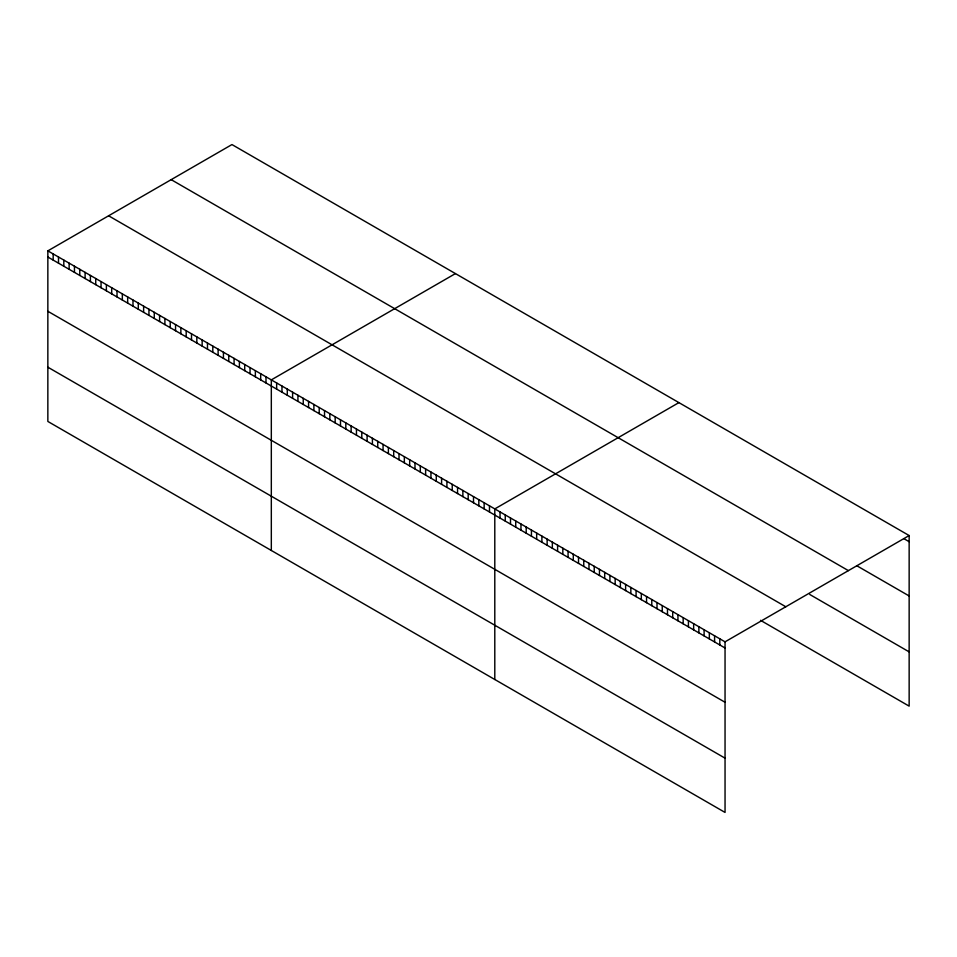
<?xml version="1.0" encoding="UTF-8"?>
<svg xmlns="http://www.w3.org/2000/svg" width="957" height="957" viewBox="0 0 957 957"><rect width="100%" height="100%" fill="white"/><g stroke="black" fill="none" stroke-linecap="round" stroke-linejoin="round"><path stroke-width="1.44" d="M47.85 250.866L725.047 641.836L725.047 812.433L47.85 421.451L47.85 250.866L231.953 144.567L909.15 535.549L909.15 706.134L760.54 620.339M455.424 273.594L271.321 379.881L271.321 550.478M678.908 402.61L494.793 508.909L494.793 679.494M725.047 641.836L909.15 535.549M903.922 538.671L909.15 541.698M856.826 565.754L909.15 595.96M171.195 179.653L848.392 570.623M809.73 594.464L909.15 651.873M108.608 215.792L785.805 606.762M47.85 257.014L725.047 647.985M47.85 311.276L725.047 702.259M47.85 367.189L725.047 758.159M719.808 638.821L719.808 644.97M714.58 635.795L714.58 641.944M709.34 632.78L709.34 638.929M704.113 629.754L704.113 635.903M698.885 626.727L698.885 632.888M693.646 623.713L693.646 629.862M688.418 620.686L688.418 626.847M683.178 617.672L683.178 623.82M677.951 614.645L677.951 620.794M672.711 611.631L672.711 617.779M667.484 608.604L667.484 614.753M662.244 605.59L662.244 611.738M657.016 602.563L657.016 608.712M651.789 599.537L651.789 605.697M646.549 596.522L646.549 602.671M641.322 593.496L641.322 599.656M636.082 590.481L636.082 596.63M630.854 587.454L630.854 593.615M625.615 584.44L625.615 590.589M620.387 581.413L620.387 587.562M615.16 578.399L615.16 584.548M609.92 575.372L609.92 581.521M604.692 572.346L604.692 578.507M599.453 569.331L599.453 575.48M594.225 566.305L594.225 572.465M588.986 563.29L588.986 569.439M583.758 560.264L583.758 566.424M578.518 557.249L578.518 563.398M573.291 554.223L573.291 560.371M568.063 551.208L568.063 557.357M562.824 548.182L562.824 554.33M557.596 545.167L557.596 551.316M552.356 542.14L552.356 548.289M547.129 539.114L547.129 545.275M541.889 536.099L541.889 542.248M536.662 533.073L536.662 539.234M531.434 530.058L531.434 536.207M526.194 527.032L526.194 533.181M520.967 524.017L520.967 530.166M515.727 520.991L515.727 527.14M510.5 517.976L510.5 524.125M505.26 514.95L505.26 521.098M500.033 511.923L500.033 518.084M489.482 505.834L489.482 511.983M484.158 502.76L484.158 508.921M478.835 499.686L478.835 505.846M473.512 496.623L473.512 502.772M468.188 493.549L468.188 499.698M462.877 490.474L462.877 496.623M457.554 487.4L457.554 493.561M452.23 484.326L452.23 490.486M446.907 481.263L446.907 487.412M441.596 478.189L441.596 484.338M436.272 475.115L436.272 481.263M430.949 472.04L430.949 478.201M425.626 468.978L425.626 475.127M420.302 465.903L420.302 472.052M414.991 462.829L414.991 468.978M409.668 459.755L409.668 465.903M404.344 456.68L404.344 462.841M399.021 453.618L399.021 459.767M393.698 450.544L393.698 456.692M388.386 447.469L388.386 453.618M383.063 444.395L383.063 450.544M377.74 441.321L377.74 447.481M372.417 438.258L372.417 444.407M367.093 435.184L367.093 441.333M361.782 432.109L361.782 438.258M356.459 429.035L356.459 435.184M351.135 425.961L351.135 432.121M345.812 422.898L345.812 429.047M340.489 419.824L340.489 425.973M335.177 416.75L335.177 422.898M329.854 413.675L329.854 419.824M324.531 410.601L324.531 416.762M319.207 407.538L319.207 413.687M313.896 404.464L313.896 410.613M308.573 401.39L308.573 407.538M303.249 398.315L303.249 404.464M297.926 395.241L297.926 401.402M292.603 392.179L292.603 398.327M287.291 389.104L287.291 395.253M281.968 386.03L281.968 392.179M276.645 382.956L276.645 389.104M265.998 376.819L265.998 382.967M260.687 373.744L260.687 379.893M255.363 370.67L255.363 376.819M250.04 367.596L250.04 373.744M244.717 364.521L244.717 370.682M239.394 361.459L239.394 367.608M234.082 358.385L234.082 364.533M228.759 355.31L228.759 361.459M223.436 352.236L223.436 358.385M218.112 349.161L218.112 355.322M212.801 346.099L212.801 352.248M207.478 343.025L207.478 349.173M202.154 339.95L202.154 346.099M196.831 336.876L196.831 343.025M191.508 333.802L191.508 339.962M186.196 330.739L186.196 336.888M180.873 327.665L180.873 333.814M175.55 324.59L175.55 330.739M170.226 321.516L170.226 327.665M164.903 318.442L164.903 324.602M159.592 315.379L159.592 321.528M154.268 312.305L154.268 318.454M148.945 309.231L148.945 315.379M143.622 306.156L143.622 312.305M138.298 303.082L138.298 309.243M132.987 300.02L132.987 306.168M127.664 296.945L127.664 303.094M122.34 293.871L122.34 300.02M117.017 290.796L117.017 296.945M111.694 287.722L111.694 293.883M106.383 284.66L106.383 290.808M101.059 281.585L101.059 287.734M95.736 278.511L95.736 284.66M90.413 275.437L90.413 281.597M85.101 272.362L85.101 278.523M79.778 269.3L79.778 275.449M74.455 266.225L74.455 272.374M69.131 263.151L69.131 269.3M63.808 260.077L63.808 266.237M58.497 257.002L58.497 263.163M53.173 253.94L53.173 260.089"/></g></svg>
